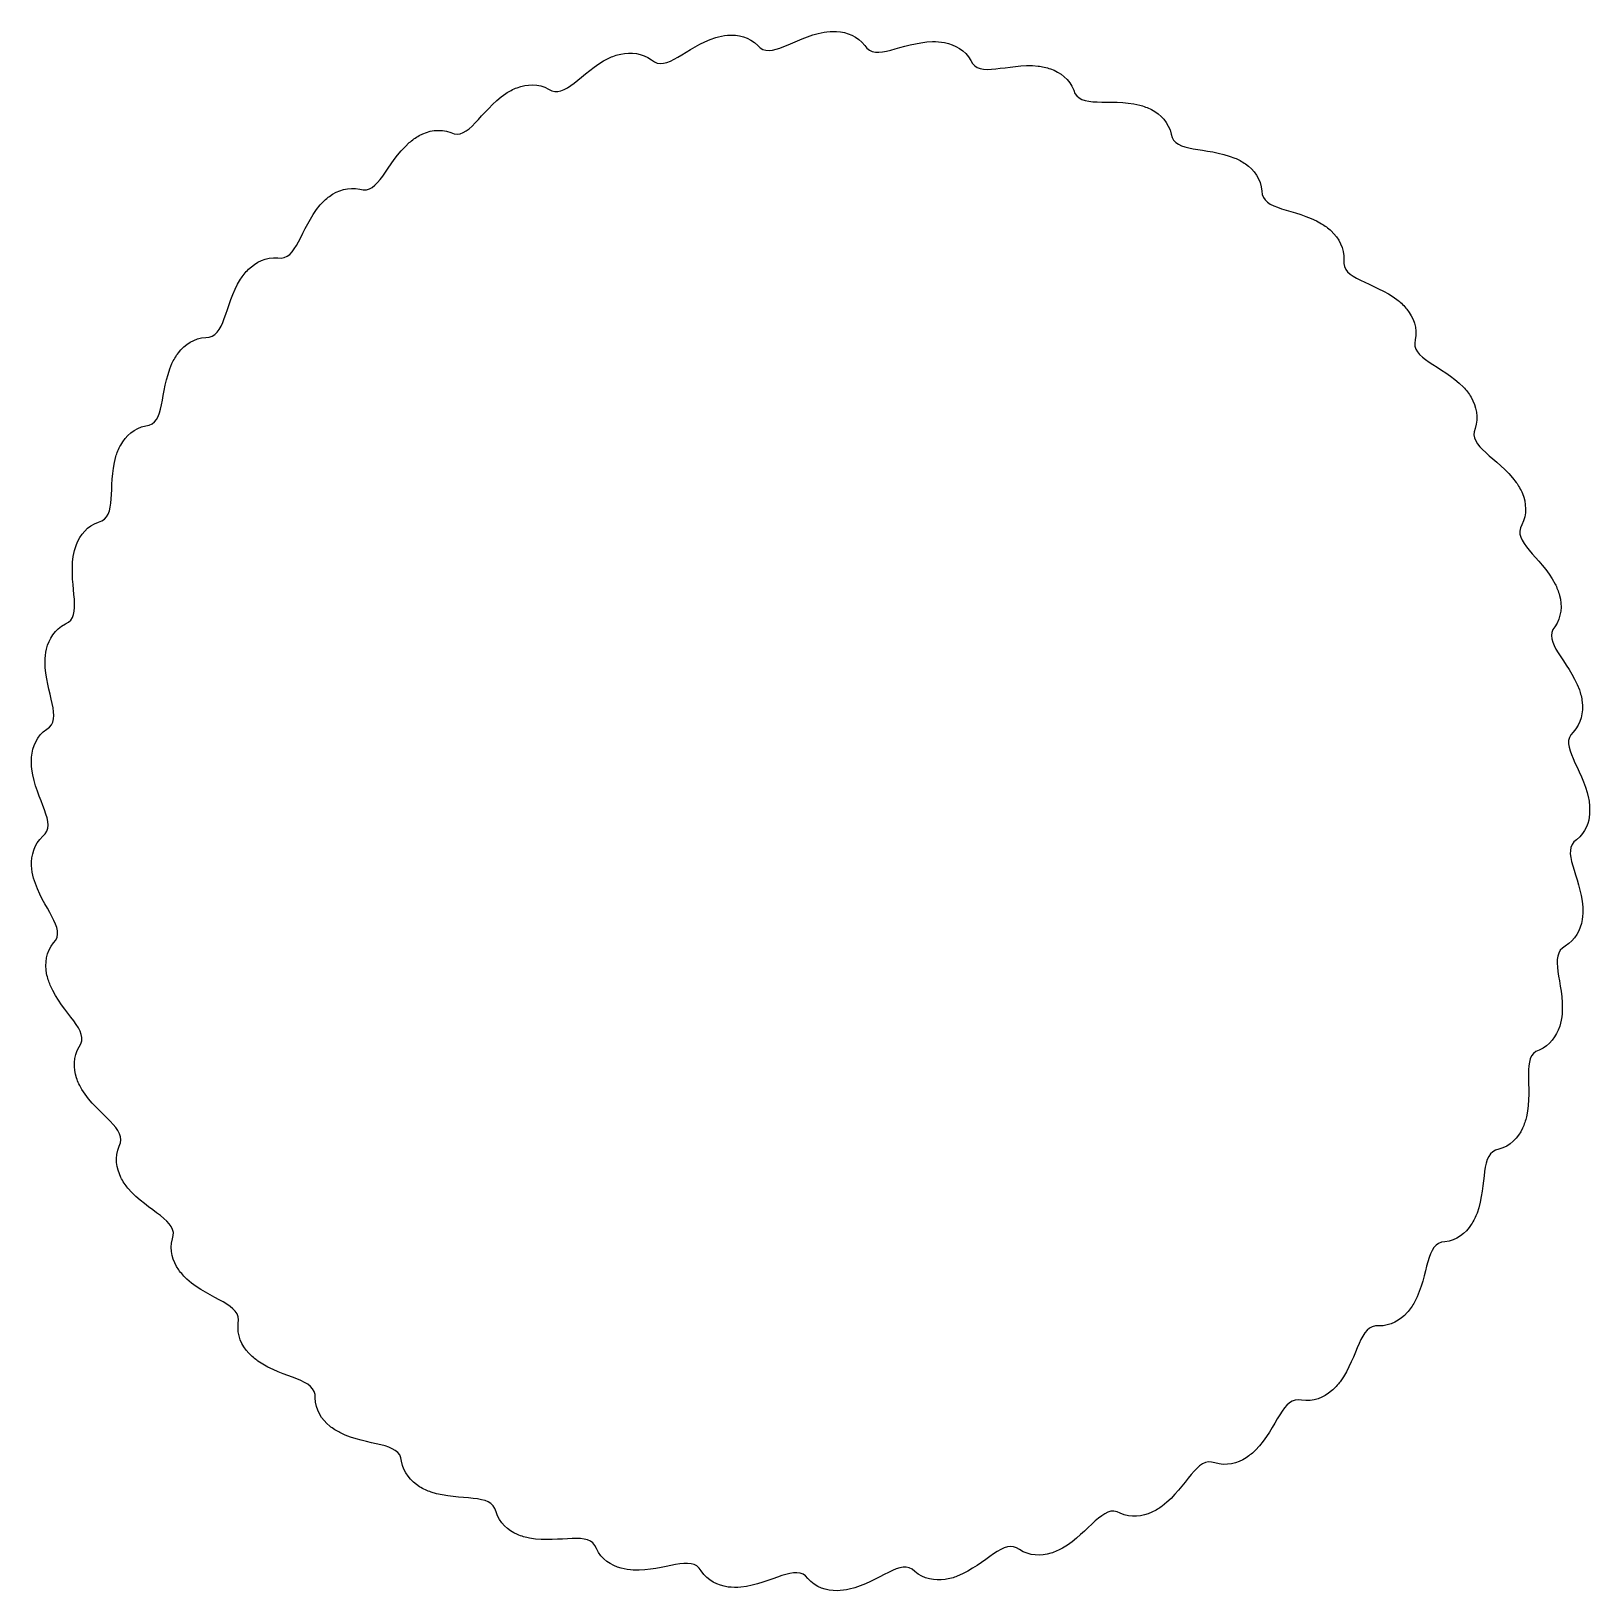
# Model space of a CAD drawing. Header units: centimetres. Extents: x -12.9 to 12.9, y -12.9 to 12.9.
import ezdxf

# ---------------------------------------------------------------- set-up
doc = ezdxf.new("R2010")
doc.units = ezdxf.units.CM
doc.header["$MEASUREMENT"] = 0
doc.layers.add('Layer 1', color=7, linetype='Continuous')

msp = doc.modelspace()

# ---------------------------------------------------------------- linework, layer by layer
at = {"layer": 'Layer 1'}
msp.add_open_spline([(12.83409, 0.21002), (12.72695, 0.722), (12.34202, 1.07958), (12.57786, 1.30108), (12.57786, 1.30108), (12.71014, 1.44541), (12.74646, 1.62667), (12.72752, 1.79782), (12.72752, 1.79782), (12.71964, 1.86486), (12.70128, 1.94435), (12.68143, 1.99978), (12.68143, 1.99978), (12.49823, 2.48972), (12.06933, 2.79034), (12.27559, 3.03963), (12.27559, 3.03963), (12.38876, 3.19939), (12.39893, 3.39064), (12.3546, 3.55702), (12.3546, 3.55702), (12.33678, 3.62212), (12.30857, 3.69068), (12.28196, 3.74321), (12.28196, 3.74321), (12.03913, 4.2065), (11.5661, 4.44399), (11.73319, 4.72106), (11.73319, 4.72106), (11.82147, 4.89581), (11.80542, 5.07907), (11.74097, 5.23875), (11.74097, 5.23875), (11.71528, 5.30117), (11.67398, 5.37154), (11.63994, 5.41958), (11.63994, 5.41958), (11.33158, 5.84209), (10.83606, 6.01154), (10.96105, 6.30997), (10.96105, 6.30997), (11.02296, 6.49571), (10.98198, 6.67551), (10.89504, 6.82414), (10.89504, 6.82414), (10.86056, 6.88217), (10.81098, 6.94663), (10.77034, 6.98923), (10.77034, 6.98923), (10.40405, 7.36265), (9.88733, 7.46201), (9.97565, 7.77327), (9.97565, 7.77327), (10.01485, 7.96509), (9.94456, 8.14141), (9.83721, 8.27604), (9.83721, 8.27604), (9.79477, 8.32853), (9.73755, 8.38607), (9.69123, 8.42243), (9.69123, 8.42243), (9.27525, 8.73957), (8.75262, 8.76688), (8.7956, 9.08756), (8.7956, 9.08756), (8.80702, 9.28301), (8.7141, 9.4494), (8.58865, 9.56734), (8.58865, 9.56734), (8.53916, 9.61324), (8.47901, 9.65658), (8.4287, 9.68717), (8.4287, 9.68717), (7.97795, 9.95257), (7.44844, 9.9025), (7.44517, 10.22603), (7.44517, 10.22603), (7.42855, 10.42111), (7.31428, 10.5748), (7.17324, 10.67356), (7.17324, 10.67356), (7.11769, 10.7119), (7.05196, 10.74619), (6.99778, 10.76925), (6.99778, 10.76925), (6.51368, 10.96739), (5.99972, 10.84667), (5.94985, 11.16635), (5.94985, 11.16635), (5.90529, 11.35699), (5.7754, 11.48727), (5.62348, 11.5683), (5.62348, 11.5683), (5.56371, 11.59966), (5.48693, 11.62718), (5.42998, 11.64216), (5.42998, 11.64216), (4.92229, 11.76811), (4.42856, 11.57731), (4.34009, 11.88854), (4.34009, 11.88854), (4.27262, 12.07233), (4.11889, 12.18324), (3.95672, 12.2411), (3.95672, 12.2411), (3.89299, 12.26335), (3.81351, 12.28136), (3.75498, 12.28779), (3.75498, 12.28779), (3.23429, 12.33767), (2.77585, 12.08264), (2.64218, 12.37729), (2.64218, 12.37729), (2.54818, 12.54903), (2.38047, 12.64118), (2.21148, 12.6742), (2.21148, 12.6742), (2.14515, 12.68669), (2.07116, 12.69135), (2.01228, 12.69044), (2.01228, 12.69044), (1.48943, 12.67504), (1.06906, 12.35355), (0.89257, 12.62473), (0.89257, 12.62473), (0.7738, 12.78037), (0.60167, 12.84664), (0.42987, 12.85812), (0.42987, 12.85812), (0.36249, 12.86216), (0.28093, 12.85683), (0.22287, 12.84704), (0.22287, 12.84704), (-0.29167, 12.75289), (-0.66287, 12.38108), (-0.87217, 12.62781), (-0.87217, 12.62781), (-1.00964, 12.76721), (-1.19635, 12.81038), (-1.36791, 12.79575), (-1.36791, 12.79575), (-1.43512, 12.78956), (-1.50755, 12.77373), (-1.56392, 12.7567), (-1.56392, 12.7567), (-2.06247, 12.5984), (-2.37874, 12.17522), (-2.6228, 12.38764), (-2.6228, 12.38764), (-2.77968, 12.50477), (-2.96329, 12.52135), (-3.13167, 12.48536), (-3.13167, 12.48536), (-3.19758, 12.4708), (-3.27438, 12.44312), (-3.32756, 12.41782), (-3.32756, 12.41782), (-3.79675, 12.18658), (-4.05165, 11.72501), (-4.32016, 11.90554), (-4.32016, 11.90554), (-4.49035, 12.00231), (-4.68013, 11.9899), (-4.84133, 11.92939), (-4.84133, 11.92939), (-4.90436, 11.90524), (-4.97702, 11.86871), (-5.02588, 11.83585), (-5.02588, 11.83585), (-5.45581, 11.5379), (-5.64293, 11.04979), (-5.93497, 11.18908), (-5.93497, 11.18908), (-6.11749, 11.25991), (-6.30505, 11.2233), (-6.45574, 11.13997), (-6.45574, 11.13997), (-6.51458, 11.1069), (-6.57426, 11.06291), (-6.61878, 11.02437), (-6.61878, 11.02437), (-7.00941, 10.6765), (-7.12496, 10.15897), (-7.43402, 10.25471), (-7.43402, 10.25471), (-7.62484, 10.29849), (-7.79835, 10.23847), (-7.93795, 10.13768), (-7.93795, 10.13768), (-7.99241, 10.0978), (-8.05023, 10.04032), (-8.08875, 9.99579), (-8.08875, 9.99579), (-8.42538, 9.59543), (-8.46938, 9.07095), (-8.78895, 9.12157), (-8.78895, 9.12157), (-8.98407, 9.13764), (-9.14814, 9.05442), (-9.27193, 8.93473), (-9.27193, 8.93473), (-9.32014, 8.88748), (-9.3701, 8.82327), (-9.40188, 8.77369), (-9.40188, 8.77369), (-9.67795, 8.3294), (-9.65069, 7.80741), (-9.97421, 7.8119), (-9.97421, 7.8119), (-10.16963, 7.79996), (-10.32122, 7.69493), (-10.42664, 7.55879), (-10.42664, 7.55879), (-10.4676, 7.50514), (-10.509, 7.43519), (-10.53336, 7.38158), (-10.53336, 7.38158), (-10.74307, 6.90239), (-10.64274, 6.3862), (-10.96446, 6.35186), (-10.96446, 6.35186), (-11.15704, 6.31658), (-11.2948, 6.18556), (-11.3795, 6.03564), (-11.3795, 6.03564), (-11.4123, 5.97665), (-11.44462, 5.90209), (-11.46098, 5.84553), (-11.46098, 5.84553), (-11.59926, 5.34107), (-11.42966, 4.8469), (-11.74296, 4.76611), (-11.74296, 4.76611), (-11.92835, 4.70318), (-12.04914, 4.5546), (-12.11099, 4.3939), (-12.11099, 4.3939), (-12.13481, 4.33074), (-12.15224, 4.25868), (-12.16156, 4.20054), (-12.16156, 4.20054), (-12.23714, 3.68296), (-11.99433, 3.21316), (-12.29222, 3.0869), (-12.29222, 3.0869), (-12.46626, 2.99723), (-12.56115, 2.83935), (-12.60261, 2.67222), (-12.60261, 2.67222), (-12.61841, 2.6066), (-12.62673, 2.52529), (-12.6273, 2.46641), (-12.6273, 2.46641), (-12.62502, 1.94335), (-12.32077, 1.51198), (-12.60052, 1.34941), (-12.60052, 1.34941), (-12.76196, 1.23865), (-12.83436, 1.0622), (-12.85019, 0.89074), (-12.85019, 0.89074), (-12.85594, 0.82349), (-12.85312, 0.7494), (-12.84628, 0.69092), (-12.84628, 0.69092), (-12.77829, 0.17229), (-12.41282, -0.21357), (-12.66477, -0.41657), (-12.66477, -0.41657), (-12.80761, -0.55047), (-12.85562, -0.72838), (-12.84968, -0.90047), (-12.84968, -0.90047), (-12.84689, -0.96791), (-12.83279, -1.04846), (-12.81719, -1.10524), (-12.81719, -1.10524), (-12.67153, -1.60762), (-12.26167, -1.93909), (-12.48606, -2.17219), (-12.48606, -2.17219), (-12.6109, -2.323), (-12.63268, -2.51254), (-12.60091, -2.68177), (-12.60091, -2.68177), (-12.588, -2.74802), (-12.56499, -2.8185), (-12.54238, -2.87287), (-12.54238, -2.87287), (-12.33484, -3.353), (-11.87621, -3.62378), (-12.06332, -3.88775), (-12.06332, -3.88775), (-12.16427, -4.0555), (-12.16083, -4.23919), (-12.10832, -4.40317), (-12.10832, -4.40317), (-12.0873, -4.46731), (-12.05038, -4.54027), (-12.01996, -4.59068), (-12.01996, -4.59068), (-11.74347, -5.0347), (-11.25858, -5.23858), (-11.40493, -5.52714), (-11.40493, -5.52714), (-11.48017, -5.70789), (-11.4517, -5.8899), (-11.37576, -6.04444), (-11.37576, -6.04444), (-11.34558, -6.10482), (-11.30016, -6.17241), (-11.26271, -6.21784), (-11.26271, -6.21784), (-10.92439, -6.61676), (-10.41445, -6.7521), (-10.52492, -7.0562), (-10.52492, -7.0562), (-10.57781, -7.2447), (-10.51934, -7.42498), (-10.42192, -7.56696), (-10.42192, -7.56696), (-10.38335, -7.62236), (-10.32993, -7.68353), (-10.28633, -7.72311), (-10.28633, -7.72311), (-9.89414, -8.06922), (-9.37348, -8.13277), (-9.43927, -8.44957), (-9.43927, -8.44957), (-9.46463, -8.6437), (-9.38303, -8.81555), (-9.26633, -8.94216), (-9.26633, -8.94216), (-9.22024, -8.99148), (-9.16335, -9.03902), (-9.11535, -9.07312), (-9.11535, -9.07312), (-8.68473, -9.37005), (-8.15146, -9.35639), (-8.1714, -9.67932), (-8.1714, -9.67932), (-8.16881, -9.87509), (-8.06515, -10.0356), (-7.93157, -10.14426), (-7.93157, -10.14426), (-7.87892, -10.1865), (-7.81582, -10.22543), (-7.76345, -10.25232), (-7.76345, -10.25232), (-7.29485, -10.48475), (-6.77207, -10.39935), (-6.74551, -10.72181), (-6.74551, -10.72181), (-6.71488, -10.91518), (-6.59446, -11.05389), (-6.44882, -11.14575), (-6.44882, -11.14575), (-6.39148, -11.18137), (-6.31659, -11.21373), (-6.26089, -11.23282), (-6.26089, -11.23282), (-5.76374, -11.39542), (-5.26152, -11.24097), (-5.18843, -11.55616), (-5.18843, -11.55616), (-5.13006, -11.74304), (-4.99135, -11.86444), (-4.83389, -11.93413), (-4.83389, -11.93413), (-4.77198, -11.96102), (-4.69373, -11.98387), (-4.63584, -11.99462), (-4.63584, -11.99462), (-4.12028, -12.08294), (-3.64304, -11.85948), (-3.53176, -12.16329), (-3.53176, -12.16329), (-3.45086, -12.34157), (-3.2899, -12.44335), (-3.12386, -12.48897), (-3.12386, -12.48897), (-3.05865, -12.50641), (-2.98522, -12.51661), (-2.92645, -12.52012), (-2.92645, -12.52012), (-2.40393, -12.54402), (-1.95932, -12.24877), (-1.80386, -12.53252), (-1.80386, -12.53252), (-1.69721, -12.6967), (-1.53037, -12.77389), (-1.35993, -12.79836), (-1.35993, -12.79836), (-1.29305, -12.8075), (-1.21114, -12.80632), (-1.1525, -12.80095), (-1.1525, -12.80095), (-0.63232, -12.74609), (-0.23363, -12.3968), (-0.04365, -12.6587), (-0.04365, -12.6587), (0.08284, -12.80813), (0.26572, -12.86109), (0.4379, -12.85951), (0.4379, -12.85951), (0.50539, -12.85843), (0.57881, -12.84814), (0.6363, -12.83542), (0.6363, -12.83542), (1.14541, -12.71535), (1.49213, -12.31019), (1.71951, -12.54037), (1.71951, -12.54037), (1.86713, -12.66897), (2.04879, -12.69782), (2.21941, -12.67457), (2.21941, -12.67457), (2.28623, -12.665), (2.3647, -12.64175), (2.41962, -12.62051), (2.41962, -12.62051), (2.90481, -12.42506), (3.19258, -11.98003), (3.44693, -12.18001), (3.44693, -12.18001), (3.60946, -12.28916), (3.79913, -12.28874), (3.96437, -12.24031), (3.96437, -12.24031), (4.02901, -12.22088), (4.10393, -12.18887), (4.15507, -12.1597), (4.15507, -12.1597), (4.60578, -11.89424), (4.82723, -11.41863), (5.1083, -11.57888), (5.1083, -11.57888), (5.28516, -11.66285), (5.47434, -11.63858), (5.63067, -11.56642), (5.63067, -11.56642), (5.69176, -11.53772), (5.75448, -11.49818), (5.80168, -11.46298), (5.80168, -11.46298), (6.21656, -11.14441), (6.36787, -10.63409), (6.66923, -10.75184), (6.66923, -10.75184), (6.8564, -10.80925), (7.0417, -10.76066), (7.18598, -10.66668), (7.18598, -10.66668), (7.24228, -10.62945), (7.29863, -10.58127), (7.34025, -10.53962), (7.34025, -10.53962), (7.70476, -10.16446), (7.7848, -9.64261), (8.09993, -9.71595), (8.09993, -9.71595), (8.2934, -9.74594), (8.46265, -9.67423), (8.59468, -9.5637), (8.59468, -9.5637), (8.64614, -9.52002), (8.7002, -9.45913), (8.73544, -9.41196), (8.73544, -9.41196), (9.04256, -8.98854), (9.0511, -8.46437), (9.37347, -8.49201), (9.37347, -8.49201), (9.56924, -8.4941), (9.72751, -8.39983), (9.84243, -8.2716), (9.84243, -8.2716), (9.88713, -8.22103), (9.93297, -8.15387), (9.96111, -8.10215), (9.96111, -8.10215), (10.20468, -7.63924), (10.14031, -7.11609), (10.46367, -7.10507), (10.46367, -7.10507), (10.6583, -7.08379), (10.80399, -6.96239), (10.89933, -6.81901), (10.89933, -6.81901), (10.93632, -6.76255), (10.97331, -6.69019), (10.99374, -6.63497), (10.99374, -6.63497), (11.16832, -6.14189), (11.03316, -5.63556), (11.35154, -5.57794), (11.35154, -5.57794), (11.54105, -5.52876), (11.67071, -5.38878), (11.74423, -5.23308), (11.74423, -5.23308), (11.77263, -5.17185), (11.79533, -5.10127), (11.80891, -5.04398), (11.80891, -5.04398), (11.92242, -4.53337), (11.71119, -4.04542), (12.01766, -3.94171), (12.01766, -3.94171), (12.19789, -3.86525), (12.3031, -3.71458), (12.35692, -3.55102), (12.35692, -3.55102), (12.37758, -3.48676), (12.39068, -3.406), (12.39565, -3.34733), (12.39565, -3.34733), (12.43257, -2.82556), (12.16105, -2.37643), (12.44863, -2.22816), (12.44863, -2.22816), (12.61544, -2.12567), (12.6999, -1.96132), (12.72866, -1.79155), (12.72866, -1.79155), (12.73948, -1.72492), (12.74344, -1.6434), (12.73957, -1.58465), (12.73957, -1.58465), (12.69786, -1.06324), (12.36784, -0.65655), (12.63446, -0.47326), (12.63446, -0.47326), (12.78705, -0.35059), (12.84615, -0.17676), (12.84998, -0.04913), (12.84998, -0.04913), (12.85381, 0.0785), (12.84538, 0.15216), (12.83412, 0.20996), (12.83412, 0.20996), (12.83412, 0.20996), (12.83409, 0.21002), (12.83409, 0.21002)], degree=3, knots=[0, 0, 0, 0, 0.00729927, 0.00729927, 0.00729927, 0.00729927, 0.01459854, 0.01459854, 0.01459854, 0.01459854, 0.02189781, 0.02189781, 0.02189781, 0.02189781, 0.02919708, 0.02919708, 0.02919708, 0.02919708, 0.03649635, 0.03649635, 0.03649635, 0.03649635, 0.04379562, 0.04379562, 0.04379562, 0.04379562, 0.05109489, 0.05109489, 0.05109489, 0.05109489, 0.05839416, 0.05839416, 0.05839416, 0.05839416, 0.06569343, 0.06569343, 0.06569343, 0.06569343, 0.0729927, 0.0729927, 0.0729927, 0.0729927, 0.08029197, 0.08029197, 0.08029197, 0.08029197, 0.08759124, 0.08759124, 0.08759124, 0.08759124, 0.09489051, 0.09489051, 0.09489051, 0.09489051, 0.10218978, 0.10218978, 0.10218978, 0.10218978, 0.10948905, 0.10948905, 0.10948905, 0.10948905, 0.11678832, 0.11678832, 0.11678832, 0.11678832, 0.12408759, 0.12408759, 0.12408759, 0.12408759, 0.13138686, 0.13138686, 0.13138686, 0.13138686, 0.13868613, 0.13868613, 0.13868613, 0.13868613, 0.1459854, 0.1459854, 0.1459854, 0.1459854, 0.15328467, 0.15328467, 0.15328467, 0.15328467, 0.16058394, 0.16058394, 0.16058394, 0.16058394, 0.16788321, 0.16788321, 0.16788321, 0.16788321, 0.17518248, 0.17518248, 0.17518248, 0.17518248, 0.18248175, 0.18248175, 0.18248175, 0.18248175, 0.18978102, 0.18978102, 0.18978102, 0.18978102, 0.19708029, 0.19708029, 0.19708029, 0.19708029, 0.20437956, 0.20437956, 0.20437956, 0.20437956, 0.21167883, 0.21167883, 0.21167883, 0.21167883, 0.2189781, 0.2189781, 0.2189781, 0.2189781, 0.22627737, 0.22627737, 0.22627737, 0.22627737, 0.23357664, 0.23357664, 0.23357664, 0.23357664, 0.24087591, 0.24087591, 0.24087591, 0.24087591, 0.24817518, 0.24817518, 0.24817518, 0.24817518, 0.25547445, 0.25547445, 0.25547445, 0.25547445, 0.26277372, 0.26277372, 0.26277372, 0.26277372, 0.27007299, 0.27007299, 0.27007299, 0.27007299, 0.27737226, 0.27737226, 0.27737226, 0.27737226, 0.28467153, 0.28467153, 0.28467153, 0.28467153, 0.2919708, 0.2919708, 0.2919708, 0.2919708, 0.29927007, 0.29927007, 0.29927007, 0.29927007, 0.30656934, 0.30656934, 0.30656934, 0.30656934, 0.31386861, 0.31386861, 0.31386861, 0.31386861, 0.32116788, 0.32116788, 0.32116788, 0.32116788, 0.32846715, 0.32846715, 0.32846715, 0.32846715, 0.33576642, 0.33576642, 0.33576642, 0.33576642, 0.34306569, 0.34306569, 0.34306569, 0.34306569, 0.35036496, 0.35036496, 0.35036496, 0.35036496, 0.35766423, 0.35766423, 0.35766423, 0.35766423, 0.3649635, 0.3649635, 0.3649635, 0.3649635, 0.37226277, 0.37226277, 0.37226277, 0.37226277, 0.37956204, 0.37956204, 0.37956204, 0.37956204, 0.38686131, 0.38686131, 0.38686131, 0.38686131, 0.39416058, 0.39416058, 0.39416058, 0.39416058, 0.40145985, 0.40145985, 0.40145985, 0.40145985, 0.40875912, 0.40875912, 0.40875912, 0.40875912, 0.41605839, 0.41605839, 0.41605839, 0.41605839, 0.42335766, 0.42335766, 0.42335766, 0.42335766, 0.43065693, 0.43065693, 0.43065693, 0.43065693, 0.4379562, 0.4379562, 0.4379562, 0.4379562, 0.44525547, 0.44525547, 0.44525547, 0.44525547, 0.45255474, 0.45255474, 0.45255474, 0.45255474, 0.45985401, 0.45985401, 0.45985401, 0.45985401, 0.46715328, 0.46715328, 0.46715328, 0.46715328, 0.47445255, 0.47445255, 0.47445255, 0.47445255, 0.48175182, 0.48175182, 0.48175182, 0.48175182, 0.48905109, 0.48905109, 0.48905109, 0.48905109, 0.49635036, 0.49635036, 0.49635036, 0.49635036, 0.50364964, 0.50364964, 0.50364964, 0.50364964, 0.51094891, 0.51094891, 0.51094891, 0.51094891, 0.51824818, 0.51824818, 0.51824818, 0.51824818, 0.52554745, 0.52554745, 0.52554745, 0.52554745, 0.53284672, 0.53284672, 0.53284672, 0.53284672, 0.54014599, 0.54014599, 0.54014599, 0.54014599, 0.54744526, 0.54744526, 0.54744526, 0.54744526, 0.55474453, 0.55474453, 0.55474453, 0.55474453, 0.5620438, 0.5620438, 0.5620438, 0.5620438, 0.56934307, 0.56934307, 0.56934307, 0.56934307, 0.57664234, 0.57664234, 0.57664234, 0.57664234, 0.58394161, 0.58394161, 0.58394161, 0.58394161, 0.59124088, 0.59124088, 0.59124088, 0.59124088, 0.59854015, 0.59854015, 0.59854015, 0.59854015, 0.60583942, 0.60583942, 0.60583942, 0.60583942, 0.61313869, 0.61313869, 0.61313869, 0.61313869, 0.62043796, 0.62043796, 0.62043796, 0.62043796, 0.62773723, 0.62773723, 0.62773723, 0.62773723, 0.6350365, 0.6350365, 0.6350365, 0.6350365, 0.64233577, 0.64233577, 0.64233577, 0.64233577, 0.64963504, 0.64963504, 0.64963504, 0.64963504, 0.65693431, 0.65693431, 0.65693431, 0.65693431, 0.66423358, 0.66423358, 0.66423358, 0.66423358, 0.67153285, 0.67153285, 0.67153285, 0.67153285, 0.67883212, 0.67883212, 0.67883212, 0.67883212, 0.68613139, 0.68613139, 0.68613139, 0.68613139, 0.69343066, 0.69343066, 0.69343066, 0.69343066, 0.70072993, 0.70072993, 0.70072993, 0.70072993, 0.7080292, 0.7080292, 0.7080292, 0.7080292, 0.71532847, 0.71532847, 0.71532847, 0.71532847, 0.72262774, 0.72262774, 0.72262774, 0.72262774, 0.72992701, 0.72992701, 0.72992701, 0.72992701, 0.73722628, 0.73722628, 0.73722628, 0.73722628, 0.74452555, 0.74452555, 0.74452555, 0.74452555, 0.75182482, 0.75182482, 0.75182482, 0.75182482, 0.75912409, 0.75912409, 0.75912409, 0.75912409, 0.76642336, 0.76642336, 0.76642336, 0.76642336, 0.77372263, 0.77372263, 0.77372263, 0.77372263, 0.7810219, 0.7810219, 0.7810219, 0.7810219, 0.78832117, 0.78832117, 0.78832117, 0.78832117, 0.79562044, 0.79562044, 0.79562044, 0.79562044, 0.80291971, 0.80291971, 0.80291971, 0.80291971, 0.81021898, 0.81021898, 0.81021898, 0.81021898, 0.81751825, 0.81751825, 0.81751825, 0.81751825, 0.82481752, 0.82481752, 0.82481752, 0.82481752, 0.83211679, 0.83211679, 0.83211679, 0.83211679, 0.83941606, 0.83941606, 0.83941606, 0.83941606, 0.84671533, 0.84671533, 0.84671533, 0.84671533, 0.8540146, 0.8540146, 0.8540146, 0.8540146, 0.86131387, 0.86131387, 0.86131387, 0.86131387, 0.86861314, 0.86861314, 0.86861314, 0.86861314, 0.87591241, 0.87591241, 0.87591241, 0.87591241, 0.88321168, 0.88321168, 0.88321168, 0.88321168, 0.89051095, 0.89051095, 0.89051095, 0.89051095, 0.89781022, 0.89781022, 0.89781022, 0.89781022, 0.90510949, 0.90510949, 0.90510949, 0.90510949, 0.91240876, 0.91240876, 0.91240876, 0.91240876, 0.91970803, 0.91970803, 0.91970803, 0.91970803, 0.9270073, 0.9270073, 0.9270073, 0.9270073, 0.93430657, 0.93430657, 0.93430657, 0.93430657, 0.94160584, 0.94160584, 0.94160584, 0.94160584, 0.94890511, 0.94890511, 0.94890511, 0.94890511, 0.95620438, 0.95620438, 0.95620438, 0.95620438, 0.96350365, 0.96350365, 0.96350365, 0.96350365, 0.97080292, 0.97080292, 0.97080292, 0.97080292, 0.97810219, 0.97810219, 0.97810219, 0.97810219, 0.98540146, 0.98540146, 0.98540146, 0.98540146, 1, 1, 1, 1], dxfattribs=at)

doc.saveas('drawing.dxf')
